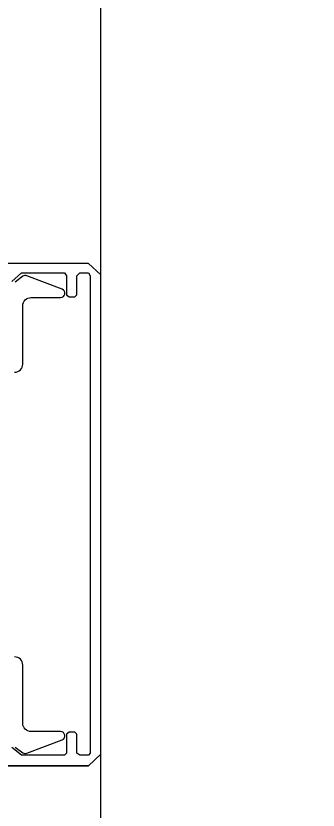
# Model space of a CAD drawing. Header units: millimetres. Extents: x 0 to 168960, y -92093 to 443706.
# Drawn here: x 31176.2 to 31214.7, y 112854.3 to 112955.5 of the extents above; entities that cross this region are included whole.
import ezdxf
from ezdxf.enums import TextEntityAlignment as Align

# ---------------------------------------------------------------- set-up
doc = ezdxf.new("R2018")
doc.units = ezdxf.units.MM
for name, color, linetype, lineweight in [('_0', 7, 'Continuous', 15), ('АР_Названия помещений', 124, 'Continuous', 5), ('АР_Номер помещения', 1, 'Continuous', 25), ('АР_Помещения_площадь', 19, 'Continuous', 9), ('Основная ГКЛ', 250, 'Continuous', 9)]:
    doc.layers.add(name, color=color, linetype=linetype, lineweight=lineweight)
doc.styles.add('ISOCPEUR', font='isocpeur.ttf', dxfattribs={"height": 174.9999999999999})
doc.styles.get("Standard").update_dxf_attribs({"font": 'arial.ttf'})

# ---------------------------------------------------------------- blocks, each defined once
blk = doc.blocks.new('*U291')
at = {"color": 8, "style": 'ISOCPEUR', "width": 0.7, "flags": 1}
blk.add_attdef('КАТЕГОРИЯ', (-499.1655280450395, -2092.186355050572), '', height=250, dxfattribs=at)
at = {"layer": 'АР_Номер помещения', "color": 8, "style": 'ISOCPEUR', "width": 0.7}
blk.add_attdef('НОМЕР_ПОМЕЩЕНИЯ', text='', height=300, dxfattribs=at).set_placement((-12939.95741051767, 2669.743314099231), align=Align.MIDDLE_CENTER)
at = {"layer": 'АР_Помещения_площадь', "color": 8, "style": 'ISOCPEUR', "width": 0.7}
blk.add_attdef('ПЛОЩАДЬ_ПОМЕЩЕНИЯ', text='', height=200, dxfattribs=at).set_placement((-4655.071252544483, 1558.158826242214), align=Align.MIDDLE_RIGHT)
at = {"layer": 'АР_Помещения_площадь', "color": 8, "lineweight": 30, "width": 0.7, "flags": 104}
blk.add_attdef('ИМЯ_ПОМЕЩЕНИЯ', text='', height=100, dxfattribs=at).set_placement((157.6277002443094, 1217.141369806137), align=Align.MIDDLE_CENTER)
blk = doc.blocks.new('*U289')
at = {"color": 8, "style": 'ISOCPEUR', "width": 0.7, "flags": 1}
blk.add_attdef('КАТЕГОРИЯ', (-499.1655280450395, -2092.186355050572), '', height=250, dxfattribs=at)
at = {"layer": 'АР_Номер помещения', "color": 8, "style": 'ISOCPEUR', "width": 0.7}
blk.add_attdef('НОМЕР_ПОМЕЩЕНИЯ', text='', height=300, dxfattribs=at).set_placement((-19098.69193011436, 1732.73114889554), align=Align.MIDDLE_CENTER)
at = {"layer": 'АР_Помещения_площадь', "color": 8, "lineweight": 30, "width": 0.7, "flags": 104}
blk.add_attdef('ИМЯ_ПОМЕЩЕНИЯ', text='', height=100, dxfattribs=at).set_placement((157.6277002443094, 1217.141369806137), align=Align.MIDDLE_CENTER)
at = {"layer": 'АР_Помещения_площадь', "color": 8, "style": 'ISOCPEUR', "width": 0.7}
blk.add_attdef('ПЛОЩАДЬ_ПОМЕЩЕНИЯ', text='', height=200, dxfattribs=at).set_placement((-16823.80577213826, 938.1588262422138), align=Align.MIDDLE_RIGHT)
blk = doc.blocks.new('*U417')
at = {"layer": 'Основная ГКЛ', "color": 8, "ltscale": 5}
blk.add_line((1684.490285749733, 5.587375005584084e-09), (1684.490285749733, -99.99999999441266), dxfattribs=at)
blk = doc.blocks.new('*U418')
at = {"color": 8}
blk.add_line((62.52506595494924, -169.8402832156444), (390.9452134003703, -169.8403908788799), dxfattribs=at)
at = {"color": 8, "lineweight": 0, "ltscale": 100, "transparency": 33554687}
for points in [[(0, -154.7218997678865), (0, -168.2552944031195), (1.463009353377856, -169.8402832155552), (62.52506595494924, -169.8402832155552), (63.98813732125564, -168.2552944031195), (63.98813732125564, -154.7218997678865)], [(61.6716438321746, -158.5014956297964), (62.76896286010742, -159.7207321038877), (62.76896286010742, -165.2072342243628), (62.40314850886352, -165.4510691165924), (59.96473757358035, -165.4510691165924), (59.72090268135071, -165.8168524614011), (59.72090268135071, -166.5483881445689), (59.96473757358035, -166.7922230367985), (62.40314850886352, -166.7922230367985), (62.76896286010742, -167.1580063816073), (62.76896286010742, -168.2552944031195), (62.40314850886352, -168.4991292953491), (1.58498881245032, -168.4991292953491), (1.341091907292139, -168.2552944031195), (1.341091907292139, -167.1580063816073), (1.58498881245032, -166.7922230367985), (4.023399747675285, -166.7922230367985), (4.267234639904927, -166.5483881445689), (4.267234639904927, -165.8168524614011), (4.023399747675285, -165.4510691165924), (1.58498881245032, -165.4510691165924), (1.341091907292139, -165.2072342243628), (1.341091907292139, -159.7207321038877), (2.316493489139248, -158.5014956297964)]]:
    blk.add_lwpolyline(points, dxfattribs=at)
for points in [[(2.373928002198227, -158.92217383963), (1.642423325509299, -159.8975444150128, 0.2496293600316565), (1.58498881245032, -160.4099278371868), (3.291895070986357, -164.9210593822645, 0.8270430078467679), (4.350548804563005, -164.7187381850817), (4.350548804563005, -160.9391423231718, -0.4143260923197836), (5.386993973166682, -159.9027316236461), (12.82426825090079, -159.9027316236461, 0.4143260923033303), (13.86071342602372, -158.8663209241276)], [(50.12742389529012, -158.8663209241276, 0.4143260923033303), (51.16386907041306, -159.9027316236461), (58.60114334814716, -159.9027316236461, -0.4143260923197836), (59.63758851675084, -160.9391423231718), (59.63758851675084, -164.7187381850817, 0.8270430078467679), (60.69624225032749, -164.9210593822645), (62.40314850886352, -160.4099278371868, 0.2496293600316565), (62.34571399580454, -159.8975444150128), (61.61420931911562, -158.92217383963, -0.2673491356416615)]]:
    blk.add_lwpolyline(points, format="xyb", dxfattribs=at)
blk = doc.blocks.new('*U276')
at = {"color": 8, "style": 'ISOCPEUR', "width": 0.7, "flags": 1}
blk.add_attdef('КАТЕГОРИЯ', (-499.1655280450395, -2092.186355050572), '', height=250, dxfattribs=at)
at = {"layer": 'АР_Номер помещения', "color": 8, "style": 'ISOCPEUR', "width": 0.7}
blk.add_attdef('НОМЕР_ПОМЕЩЕНИЯ', text='', height=300, dxfattribs=at).set_placement((-21636.16168307585, 2825.279725152441), align=Align.MIDDLE_CENTER)
at = {"layer": 'АР_Помещения_площадь', "color": 8, "style": 'ISOCPEUR', "width": 0.7}
blk.add_attdef('ПЛОЩАДЬ_ПОМЕЩЕНИЯ', text='', height=200, dxfattribs=at).set_placement((-21058.55329379328, 2318.693111775092), align=Align.MIDDLE_RIGHT)
at = {"layer": 'АР_Помещения_площадь', "color": 8, "lineweight": 30, "width": 0.7, "flags": 104}
blk.add_attdef('ИМЯ_ПОМЕЩЕНИЯ', text='', height=100, dxfattribs=at).set_placement((157.6277002443094, 1217.141369806137), align=Align.MIDDLE_CENTER)
blk = doc.blocks.new('*U277')
at = {"color": 8, "style": 'ISOCPEUR', "width": 0.7, "flags": 1}
blk.add_attdef('КАТЕГОРИЯ', (-499.1655280450395, -2092.186355050572), '', height=250, dxfattribs=at)
at = {"layer": 'АР_Номер помещения', "color": 8, "style": 'ISOCPEUR', "width": 0.7}
blk.add_attdef('НОМЕР_ПОМЕЩЕНИЯ', text='', height=300, dxfattribs=at).set_placement((-20320.12061826884, 1345.895347287742), align=Align.MIDDLE_CENTER)
at = {"layer": 'АР_Помещения_площадь', "color": 8, "style": 'ISOCPEUR', "width": 0.7}
blk.add_attdef('ПЛОЩАДЬ_ПОМЕЩЕНИЯ', text='', height=200, dxfattribs=at).set_placement((-20175.50514373665, 5217.060072701321), align=Align.MIDDLE_RIGHT)
at = {"layer": 'АР_Помещения_площадь', "color": 8, "lineweight": 30, "width": 0.7, "flags": 104}
blk.add_attdef('ИМЯ_ПОМЕЩЕНИЯ', text='', height=100, dxfattribs=at).set_placement((157.6277002443094, 1217.141369806137), align=Align.MIDDLE_CENTER)
blk = doc.blocks.new('*U278')
at = {"color": 8, "style": 'ISOCPEUR', "width": 0.7, "flags": 1}
blk.add_attdef('КАТЕГОРИЯ', (-499.1655280450395, -2092.186355050572), '', height=250, dxfattribs=at)
at = {"layer": 'АР_Номер помещения', "color": 8, "style": 'ISOCPEUR', "width": 0.7}
blk.add_attdef('НОМЕР_ПОМЕЩЕНИЯ', text='', height=300, dxfattribs=at).set_placement((-20312.9678235531, 7008.414105824379), align=Align.MIDDLE_CENTER)
at = {"layer": 'АР_Помещения_площадь', "color": 8, "style": 'ISOCPEUR', "width": 0.7}
blk.add_attdef('ПЛОЩАДЬ_ПОМЕЩЕНИЯ', text='', height=200, dxfattribs=at).set_placement((-21305.28123428075, 8021.418026879312), align=Align.MIDDLE_RIGHT)
at = {"layer": 'АР_Помещения_площадь', "color": 8, "lineweight": 30, "width": 0.7, "flags": 104}
blk.add_attdef('ИМЯ_ПОМЕЩЕНИЯ', text='', height=100, dxfattribs=at).set_placement((157.6277002443094, 1217.141369806137), align=Align.MIDDLE_CENTER)
blk = doc.blocks.new('*U376')
at = {"color": 8, "style": 'ISOCPEUR', "width": 0.7, "flags": 1}
blk.add_attdef('КАТЕГОРИЯ', (-499.1655280450395, -2092.186355050572), '', height=250, dxfattribs=at)
at = {"layer": 'АР_Номер помещения', "color": 8, "style": 'ISOCPEUR', "width": 0.7}
blk.add_attdef('НОМЕР_ПОМЕЩЕНИЯ', text='', height=300, dxfattribs=at).set_placement((-26406.12455181633, 7422.624022605474), align=Align.MIDDLE_CENTER)
at = {"layer": 'АР_Помещения_площадь', "color": 8, "style": 'ISOCPEUR', "width": 0.7}
blk.add_attdef('ПЛОЩАДЬ_ПОМЕЩЕНИЯ', text='', height=200, dxfattribs=at).set_placement((-26002.62803419863, 8281.832352859767), align=Align.MIDDLE_RIGHT)
at = {"layer": 'АР_Помещения_площадь', "color": 8, "lineweight": 30, "width": 0.7, "flags": 104}
blk.add_attdef('ИМЯ_ПОМЕЩЕНИЯ', text='', height=100, dxfattribs=at).set_placement((157.6277002443094, 1217.141369806137), align=Align.MIDDLE_CENTER)

msp = doc.modelspace()

# ---------------------------------------------------------------- linework, layer by layer
at = {"layer": '_0'}
msp.add_lwpolyline([(31186.9939265675, 110706.4342666488), (31186.9939265675, 113313.43411659), (37946.28080220695, 113313.4341165898), (37946.28080220695, 119721.7932528815), (40446.28079115084, 119721.7932136604), (40446.28080220587, 113313.4341165897), (50187.80393453123, 113311.5117804693), (50187.80393453123, 114231.5117804693), (51887.80393453123, 114231.5117804693), (51887.80393453123, 113311.5117804693), (55701.95219294661, 113313.4341122268), (55701.95508904163, 113408.7604547823), (66601.27649337269, 113408.760454782), (66601.28080220701, 110803.43411659), (55801.28080220692, 110803.43411659), (55801.28080220692, 110706.434266649), (41798.36757048743, 110706.434266649), (41798.36757048743, 104411.8210675776), (36393.99881306489, 104413.43411659), (36394.01965157217, 107535.821502818), (31550.3119556557, 107531.0150323674), (31549.49850306805, 110706.4342666488)], close=True, dxfattribs=at)

# ---------------------------------------------------------------- block references
ref = msp.add_blockref('*U376', (50201.22376377178, 200400.5199527428), dxfattribs=at)
lines = msp.add_mtext('\\W0.8000;Кабинет иностранного языка с возможностью\\P деления трансформируемой перегородкой на два\\P помещения (начальная школа)', dxfattribs={"layer": 'АР_Названия помещений', "color": 8, "insert": (27156.09383317549, 205742.2863080227), "char_height": 12899.00702618014, "width": 1974.984250996051, "attachment_point": 1})
ref.add_attrib('ИМЯ_ПОМЕЩЕНИЯ', '', (27156.09383317549, 205742.2863080227), dxfattribs={"flags": 104}).embed_mtext(lines)
ref = msp.add_blockref('*U291', (40137.89236355585, 140089.4304494441), dxfattribs=at)
lines = msp.add_mtext('\\W0.8000;Информационный\\Pбиблиотечный центр с зонами для индивидуальных и\\Pгрупповых занятий, медиатеки, центра детских\\Pинициатив', dxfattribs={"layer": 'АР_Названия помещений', "color": 8, "insert": (27266.33900274482, 142924.7961707361), "char_height": 10235.71028018919, "width": 1779.628549205147, "attachment_point": 1})
ref.add_attrib('ИМЯ_ПОМЕЩЕНИЯ', '', (27266.33900274482, 142924.7961707361), dxfattribs={"flags": 104}).embed_mtext(lines)
ref = msp.add_blockref('*U289', (34536.62688314961, 140089.4304494441), dxfattribs=at)
lines = msp.add_mtext('\\W0.8000;Информационный\\Pбиблиотечный центр (хранение (закрытый фонд) и выдачи книг)', dxfattribs={"layer": 'АР_Названия помещений', "color": 8, "insert": (15339.17925367202, 142409.8328182567), "char_height": 5167.036370178117, "width": 1779.628549205147, "attachment_point": 1})
ref.add_attrib('ИМЯ_ПОМЕЩЕНИЯ', '', (15339.17925367202, 142409.8328182567), dxfattribs={"flags": 104}).embed_mtext(lines)
ref = msp.add_blockref('*U278', (47730.90277659125, 112312.6696398946), dxfattribs=at)
lines = msp.add_mtext('\\W0.8000;Лестничная клетка', dxfattribs={"layer": 'АР_Названия помещений', "color": 8, "insert": (26771.52226411243, 115384.8971264781), "char_height": 1807.932503779579, "width": 1779.628549205147, "attachment_point": 1})
ref.add_attrib('ИМЯ_ПОМЕЩЕНИЯ', '', (26771.52226411243, 115384.8971264781), dxfattribs={"flags": 104}).embed_mtext(lines)
ref = msp.add_blockref('*U277', (44912.19547353854, 114166.7183374479), dxfattribs=at)
lines = msp.add_mtext('\\W0.8000;Санузлы для девочек', dxfattribs={"layer": 'АР_Названия помещений', "color": 8, "insert": (24222.85548384412, 117160.8270977205), "char_height": 1807.932503779579, "width": 1779.628549205147, "attachment_point": 1})
ref.add_attrib('ИМЯ_ПОМЕЩЕНИЯ', '', (24222.85548384412, 117160.8270977205), dxfattribs={"flags": 104}).embed_mtext(lines)
ref = msp.add_blockref('*U276', (43518.81900071073, 111412.6696398946), dxfattribs=at)
lines = msp.add_mtext('\\W0.8000;Санузел персонала', dxfattribs={"layer": 'АР_Названия помещений', "color": 8, "insert": (22488.6788550021, 115056.5538378563), "char_height": 1807.932503779579, "width": 1779.628549205147, "attachment_point": 1})
ref.add_attrib('ИМЯ_ПОМЕЩЕНИЯ', '', (22488.6788550021, 115056.5538378563), dxfattribs={"flags": 104}).embed_mtext(lines)
at = {"layer": '_0', "lineweight": 0, "rotation": 90}
msp.add_blockref('*U418', (31017.15372533695, 112859.9637752217), dxfattribs=at)
at = {"layer": '_0', "linetype": 'ByBlock', "xscale": -1, "rotation": 270}
msp.add_blockref('*U417', (31185.40887186765, 111175.473489472), dxfattribs=at)

doc.saveas('drawing.dxf')
